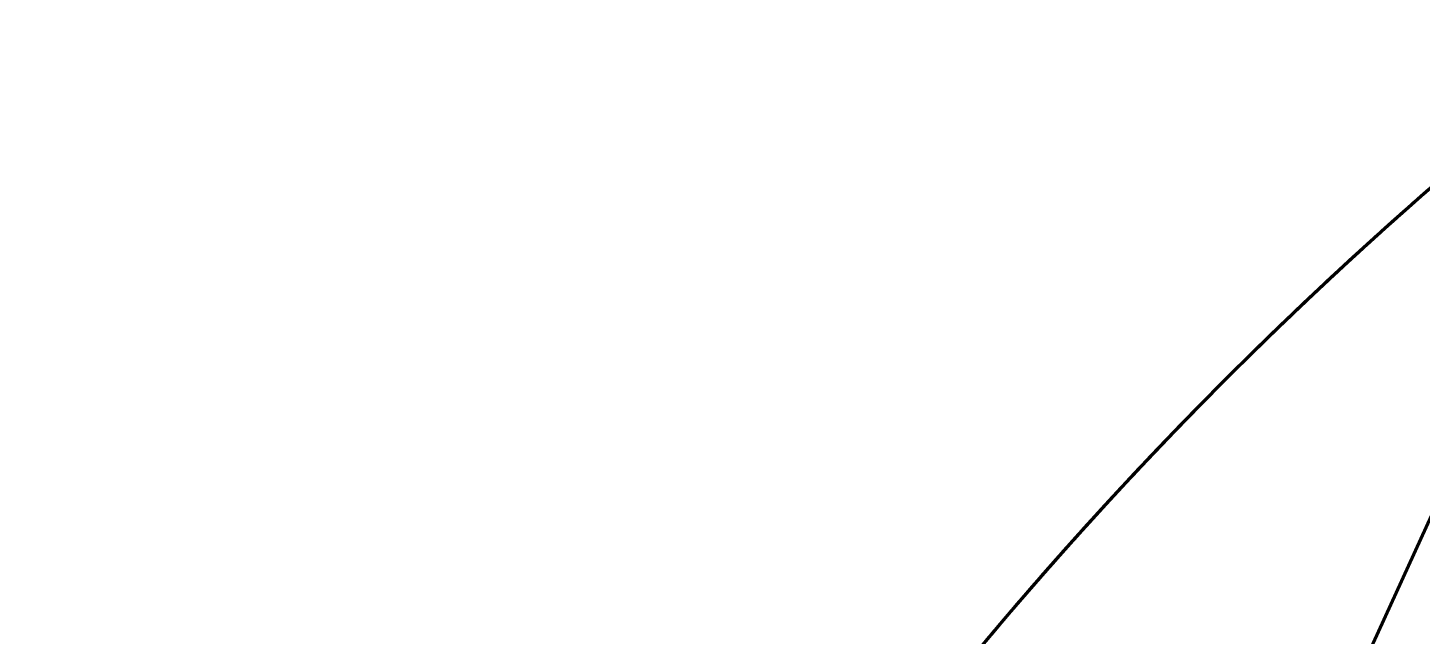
# Model space of a CAD drawing. Header units: millimetres. Extents: x 0 to 840, y 0 to 594.
# Drawn here: x 129.661 to 132.576, y 114.963 to 116.234 of the extents above; entities that cross this region are included whole.
import ezdxf

# ---------------------------------------------------------------- set-up
doc = ezdxf.new("R2010")
doc.units = ezdxf.units.MM
doc.linetypes.add('K5LT_BASIC', pattern=[0])
doc.layers.add('Системный слой', color=7, linetype='Continuous')

msp = doc.modelspace()

# ---------------------------------------------------------------- linework, layer by layer
at = {"layer": 'Системный слой', "color": 5, "linetype": 'K5LT_BASIC', "lineweight": 60, "true_color": 0x0000ff}
for p, q in [((133.04687, 116.20528), (131.38721, 112.56585)), ((132.57268, 115.88127), (132.54834, 115.85983)), ((132.48367, 115.80207), (132.45436, 115.7755)), ((132.51348, 115.82885), (132.48367, 115.80207)), ((132.39342, 115.71947), (132.36723, 115.69505)), ((132.39507, 115.721), (132.38167, 115.70854)), ((132.13586, 115.47006), (132.11317, 115.44706)), ((131.88327, 115.20378), (131.86204, 115.18033)), ((131.88327, 115.20378), (131.86211, 115.18042)), ((131.86235, 115.18067), (131.8379, 115.15345))]:
    msp.add_line(p, q, dxfattribs=at)
for points, knots in [([(136.07952, 117.73398), (136.05516, 117.72771), (135.77275, 117.65368), (135.23964, 117.48432), (134.50201, 117.17139), (133.79685, 116.79088), (133.13035, 116.34613), (132.50835, 115.84102), (131.93628, 115.27997), (131.41916, 114.66792), (130.96152, 114.0102), (130.56736, 113.31258), (130.24014, 112.58117), (129.98272, 111.82238), (129.79736, 111.04285), (129.68568, 110.2494), (129.64865, 109.44899), (129.68661, 108.64862), (129.79921, 107.85531), (129.98548, 107.07599), (130.2387, 106.33242), (130.44963, 105.85892), (130.56179, 105.63431)], [0.9944152957, 0.9944152957, 0.9944152957, 0.9944152957, 0.9944302992, 0.9945894335, 0.9947485678, 0.9949077021, 0.9950668364, 0.9952259707, 0.995385105, 0.9955442393, 0.9957033736, 0.995862508, 0.9960216423, 0.9961807766, 0.9963399109, 0.9964990452, 0.9966581795, 0.9968173138, 0.9969764481, 0.9971355824, 0.9972947167, 0.997444463, 0.997444463, 0.997444463, 0.997444463]), ([(134.7989, 117.29355), (134.74207, 117.26881), (134.44204, 117.13433), (133.91294, 116.85949), (133.23952, 116.42528), (132.80187, 116.08117), (132.58379, 115.89104), (132.56687, 115.87617)], [0.91991847438, 0.91991847438, 0.91991847438, 0.91991847438, 0.91995544239, 0.9201145767, 0.92027371101, 0.92043284532, 0.92044628114, 0.92044628114, 0.92044628114, 0.92044628114]), ([(133.67731, 116.70288), (133.58469, 116.64495), (133.2697, 116.43944), (132.89328, 116.1568), (132.61889, 115.92219), (132.54834, 115.85983)], [0.9415325509, 0.9415325509, 0.9415325509, 0.9415325509, 0.94159770847, 0.94175684278, 0.94181301004, 0.94181301004, 0.94181301004, 0.94181301004]), ([(132.91349, 116.16495), (132.70324, 115.99898), (132.29916, 115.64796), (131.80372, 115.12853), (131.52011, 114.77992), (131.4096, 114.63484)], [0.96308020286, 0.96308020286, 0.96308020286, 0.96308020286, 0.96323997454, 0.96339910885, 0.96350788952, 0.96350788952, 0.96350788952, 0.96350788952]), ([(132.91349, 116.16495), (132.78824, 116.06607), (132.64429, 115.94575), (132.50443, 115.8208), (132.48367, 115.80207)], [0.90967566348, 0.90967566348, 0.90967566348, 0.90967566348, 0.90977084659, 0.90978752489, 0.90978752489, 0.90978752489, 0.90978752489]), ([(132.91349, 116.16495), (132.88777, 116.14465), (132.76382, 116.04564), (132.64264, 115.94319), (132.54834, 115.85983)], [0.952399294972, 0.952399294972, 0.952399294972, 0.952399294972, 0.952418841502, 0.952493917912, 0.952493917912, 0.952493917912, 0.952493917912]), ([(132.86082, 116.12303), (132.77441, 116.05371), (132.64763, 115.94789), (132.524, 115.83846), (132.48367, 115.80207)], [0.738794522551, 0.738794522551, 0.738794522551, 0.738794522551, 0.738860598345, 0.738892998864, 0.738892998864, 0.738892998864, 0.738892998864]), ([(132.86082, 116.12303), (132.76413, 116.04546), (132.63759, 115.93935), (132.51421, 115.82963), (132.48367, 115.80207)], [0.824241785571, 0.824241785571, 0.824241785571, 0.824241785571, 0.82431572247, 0.82434026188, 0.82434026188, 0.82434026188, 0.82434026188]), ([(132.86082, 116.12303), (132.8033, 116.07689), (132.69817, 115.99029), (132.59514, 115.9012), (132.54834, 115.85983)], [0.931050864335, 0.931050864335, 0.931050864335, 0.931050864335, 0.931094844048, 0.931132102166, 0.931132102166, 0.931132102166, 0.931132102166]), ([(132.76167, 116.04226), (132.70504, 115.99542), (132.6337, 115.93485), (132.56338, 115.87312), (132.54834, 115.85983)], [0.557244514323, 0.557244514323, 0.557244514323, 0.557244514323, 0.557288351369, 0.55730032646, 0.55730032646, 0.55730032646, 0.55730032646]), ([(132.70808, 115.99756), (132.66554, 115.96179), (132.61217, 115.91602), (132.55937, 115.86959), (132.54834, 115.85983)], [0.375682955451, 0.375682955451, 0.375682955451, 0.375682955451, 0.375716104392, 0.375724892547, 0.375724892547, 0.375724892547, 0.375724892547]), ([(132.69855, 115.98954), (132.66523, 115.96144), (132.61499, 115.9184), (132.56525, 115.87478), (132.54834, 115.85983)], [0.108662733921, 0.108662733921, 0.108662733921, 0.108662733921, 0.108688733291, 0.10870219562, 0.10870219562, 0.10870219562, 0.10870219562]), ([(132.54834, 115.85983), (132.37149, 115.7035), (132.14662, 115.48748), (131.93405, 115.25968), (131.88327, 115.20378)], [0.92045119429, 0.92045119429, 0.92045119429, 0.92045119429, 0.92059197963, 0.92063702266, 0.92063702266, 0.92063702266, 0.92063702266]), ([(132.54834, 115.85983), (132.48625, 115.80494), (132.38895, 115.71637), (132.29372, 115.62559), (132.25877, 115.59169)], [0.792280299744, 0.792280299744, 0.792280299744, 0.792280299744, 0.792329726289, 0.792358771422, 0.792358771422, 0.792358771422, 0.792358771422]), ([(132.54834, 115.85983), (132.51988, 115.83467), (132.42538, 115.75001), (132.33279, 115.66326), (132.26888, 115.60148)], [0.717513944605, 0.717513944605, 0.717513944605, 0.717513944605, 0.717536600891, 0.71758961729, 0.71758961729, 0.71758961729, 0.71758961729]), ([(132.54834, 115.85983), (132.52388, 115.83821), (132.43357, 115.75744), (132.34498, 115.67477), (132.28121, 115.61338)], [0.899089378517, 0.899089378517, 0.899089378517, 0.899089378517, 0.899108847868, 0.89916164405, 0.89916164405, 0.89916164405, 0.89916164405]), ([(132.54834, 115.85983), (132.506, 115.8224), (132.42463, 115.74903), (132.3447, 115.6741), (132.30633, 115.63746)], [0.621385773708, 0.621385773708, 0.621385773708, 0.621385773708, 0.62141947804, 0.621451121061, 0.621451121061, 0.621451121061, 0.621451121061]), ([(132.54834, 115.85983), (132.52575, 115.83986), (132.44908, 115.77136), (132.37365, 115.70148), (132.32098, 115.65142)], [0.450491247677, 0.450491247677, 0.450491247677, 0.450491247677, 0.45050922979, 0.450552572146, 0.450552572146, 0.450552572146, 0.450552572146]), ([(132.54834, 115.85983), (132.52975, 115.8434), (132.45501, 115.77675), (132.38145, 115.70878), (132.32679, 115.65694)], [0.632066681589, 0.632066681589, 0.632066681589, 0.632066681589, 0.632081476767, 0.632126412582, 0.632126412582, 0.632126412582, 0.632126412582]), ([(132.54834, 115.85983), (132.53562, 115.84859), (132.46372, 115.78464), (132.3929, 115.71949), (132.33533, 115.66502)], [0.365043984662, 0.365043984662, 0.365043984662, 0.365043984662, 0.365054105665, 0.365101378027, 0.365101378027, 0.365101378027, 0.365101378027]), ([(132.54834, 115.85983), (132.53963, 115.85213), (132.48471, 115.80338), (132.43042, 115.75393), (132.38519, 115.71182)], [0.546619418575, 0.546619418575, 0.546619418575, 0.546619418575, 0.546626352642, 0.546663215858, 0.546663215858, 0.546663215858, 0.546663215858]), ([(132.54834, 115.85983), (132.53375, 115.84694), (132.48263, 115.80143), (132.43206, 115.75532), (132.39615, 115.72201)], [0.813642115502, 0.813642115502, 0.813642115502, 0.813642115502, 0.813653723743, 0.813682937358, 0.813682937358, 0.813682937358, 0.813682937358]), ([(132.54022, 115.85265), (132.50863, 115.82465), (132.2789, 115.61799), (131.87186, 115.20982), (131.36158, 114.59204), (130.91129, 113.92927), (130.52492, 113.22732), (130.27216, 112.64507), (130.1479, 112.29943), (130.11559, 112.20432)], [0.98453879518, 0.98453879518, 0.98453879518, 0.98453879518, 0.98456397199, 0.9847231063, 0.98488224061, 0.98504137492, 0.98520050923, 0.98535964354, 0.985419558, 0.985419558, 0.985419558, 0.985419558]), ([(132.53143, 115.84484), (132.47911, 115.79835), (132.2974, 115.63282), (132.12293, 115.45955), (132.00208, 115.33189)], [0.9738602244, 0.9738602244, 0.9738602244, 0.9738602244, 0.97390197327, 0.97400682338, 0.97400682338, 0.97400682338, 0.97400682338]), ([(132.54239, 115.85457), (132.50607, 115.8224), (132.41114, 115.73687), (132.31814, 115.64923), (132.26123, 115.59407)], [0.80296278585, 0.80296278585, 0.80296278585, 0.80296278585, 0.802991725016, 0.803038997955, 0.803038997955, 0.803038997955, 0.803038997955]), ([(132.48367, 115.80207), (132.37695, 115.70579), (132.11734, 115.45941), (131.8736, 115.19712), (131.73386, 115.03494)], [0.94183024852, 0.94183024852, 0.94183024852, 0.94183024852, 0.94191597708, 0.94204366495, 0.94204366495, 0.94204366495, 0.94204366495]), ([(132.48367, 115.80207), (132.35924, 115.6898), (132.12637, 115.46694), (131.90648, 115.2313), (131.80412, 115.11545)], [0.66412664372, 0.66412664372, 0.66412664372, 0.66412664372, 0.66422660726, 0.66431881586, 0.66431881586, 0.66431881586, 0.66431881586]), ([(132.48367, 115.80207), (132.3632, 115.69338), (132.13206, 115.47259), (131.91367, 115.2392), (131.80943, 115.12145)], [0.84570207763, 0.84570207763, 0.84570207763, 0.84570207763, 0.84579885423, 0.84589265629, 0.84589265629, 0.84589265629, 0.84589265629]), ([(132.48367, 115.80207), (132.45127, 115.77284), (132.24286, 115.5819), (132.044, 115.38068), (131.88327, 115.20378)], [0.07667671046, 0.07667671046, 0.07667671046, 0.07667671046, 0.07670273711, 0.07684530035, 0.07684530035, 0.07684530035, 0.07684530035]), ([(132.48367, 115.80207), (132.36109, 115.69147), (132.15671, 115.49605), (131.96232, 115.29078), (131.88327, 115.20378)], [0.21552851288, 0.21552851288, 0.21552851288, 0.21552851288, 0.21562698918, 0.21569710276, 0.21569710276, 0.21569710276, 0.21569710276]), ([(132.48367, 115.80207), (132.40816, 115.73395), (132.20168, 115.54086), (132.00496, 115.33771), (131.88327, 115.20378)], [0.23689032862, 0.23689032862, 0.23689032862, 0.23689032862, 0.23695098663, 0.2370589185, 0.2370589185, 0.2370589185, 0.2370589185]), ([(132.48367, 115.80207), (132.44942, 115.77117), (132.24109, 115.58013), (132.04233, 115.37883), (131.88327, 115.20378)], [0.5252748413, 0.5252748413, 0.5252748413, 0.5252748413, 0.52530235519, 0.52544343119, 0.52544343119, 0.52544343119, 0.52544343119]), ([(132.48367, 115.80207), (132.3238, 115.65783), (132.13719, 115.47622), (131.95918, 115.28641), (131.92874, 115.25344)], [0.10871943411, 0.10871943411, 0.10871943411, 0.10871943411, 0.1088478676, 0.10887463787, 0.10887463787, 0.10887463787, 0.10887463787]), ([(132.48367, 115.80207), (132.37299, 115.70221), (132.22962, 115.56589), (132.0911, 115.42472), (132.0573, 115.38967)], [0.76025481461, 0.76025481461, 0.76025481461, 0.76025481461, 0.76034373011, 0.76037277524, 0.76037277524, 0.76037277524, 0.76037277524]), ([(132.48367, 115.80207), (132.38674, 115.71462), (132.24976, 115.58523), (132.11717, 115.4514), (132.07689, 115.40992)], [0.8563829855, 0.8563829855, 0.8563829855, 0.8563829855, 0.85646085296, 0.85649534558, 0.85649534558, 0.85649534558, 0.85649534558]), ([(132.48367, 115.80207), (132.40234, 115.7287), (132.26655, 115.60137), (132.13501, 115.46968), (132.08161, 115.41478)], [0.50391302555, 0.50391302555, 0.50391302555, 0.50391302555, 0.50397835773, 0.50402403714, 0.50402403714, 0.50402403714, 0.50402403714]), ([(132.48367, 115.80207), (132.39256, 115.71987), (132.25822, 115.59332), (132.12807, 115.4625), (132.08496, 115.41822)], [0.58936028857, 0.58936028857, 0.58936028857, 0.58936028857, 0.58943348186, 0.58947034538, 0.58947034538, 0.58947034538, 0.58947034538]), ([(132.48367, 115.80207), (132.42588, 115.74994), (132.30584, 115.63862), (132.18904, 115.52389), (132.12869, 115.46281)], [0.514593933424, 0.514593933424, 0.514593933424, 0.514593933424, 0.514640356461, 0.514691574014, 0.514691574014, 0.514691574014, 0.514691574014]), ([(132.48367, 115.80207), (132.39653, 115.72345), (132.27726, 115.6113), (132.16128, 115.4958), (132.12874, 115.46286)], [0.770935722482, 0.770935722482, 0.770935722482, 0.770935722482, 0.771005728835, 0.771033348977, 0.771033348977, 0.771033348977, 0.771033348977]), ([(132.48367, 115.80207), (132.42985, 115.75351), (132.34733, 115.67714), (132.26635, 115.59916), (132.23778, 115.57126)], [0.696169367335, 0.696169367335, 0.696169367335, 0.696169367335, 0.696212603437, 0.696236423235, 0.696236423235, 0.696236423235, 0.696236423235]), ([(132.48367, 115.80207), (132.42773, 115.75161), (132.34633, 115.67619), (132.26642, 115.59921), (132.24092, 115.57433)], [0.065995802599, 0.065995802599, 0.065995802599, 0.065995802599, 0.066040738384, 0.066061984615, 0.066061984615, 0.066061984615, 0.066061984615]), ([(132.48367, 115.80207), (132.43963, 115.76234), (132.35907, 115.68812), (132.27995, 115.61237), (132.24398, 115.57732)], [0.610722104318, 0.610722104318, 0.610722104318, 0.610722104318, 0.610757479313, 0.610787436525, 0.610787436525, 0.610787436525, 0.610787436525]), ([(132.48367, 115.80207), (132.47481, 115.79408), (132.40129, 115.72747), (132.32894, 115.65959), (132.26622, 115.59891)], [0.087357618344, 0.087357618344, 0.087357618344, 0.087357618344, 0.087364735837, 0.087416788745, 0.087416788745, 0.087416788745, 0.087416788745]), ([(132.48367, 115.80207), (132.46899, 115.78883), (132.40562, 115.73126), (132.34312, 115.67274), (132.29558, 115.62718)], [0.354380315271, 0.354380315271, 0.354380315271, 0.354380315271, 0.354392106939, 0.354431381632, 0.354431381632, 0.354431381632, 0.354431381632]), ([(132.48367, 115.80207), (132.46502, 115.78525), (132.40641, 115.7319), (132.34855, 115.67774), (132.30937, 115.64036)], [0.172804881358, 0.172804881358, 0.172804881358, 0.172804881358, 0.172819859962, 0.172852154247, 0.172852154247, 0.172852154247, 0.172852154247]), ([(132.48367, 115.80207), (132.45524, 115.77642), (132.40111, 115.72692), (132.34762, 115.67673), (132.32221, 115.65259)], [0.258252144373, 0.258252144373, 0.258252144373, 0.258252144373, 0.258274984087, 0.258295892422, 0.258295892422, 0.258295892422, 0.258295892422]), ([(132.47231, 115.79181), (132.34606, 115.67748), (132.197, 115.53419), (132.0533, 115.38564), (132.0282, 115.35936)], [0.93115238345, 0.93115238345, 0.93115238345, 0.93115238345, 0.93125397836, 0.93127565568, 0.93127565568, 0.93127565568, 0.93127565568]), ([(132.45161, 115.773), (132.39896, 115.72501), (132.26674, 115.60144), (132.13851, 115.47373), (132.06228, 115.39483)], [0.78162523506, 0.78162523506, 0.78162523506, 0.78162523506, 0.78166772756, 0.78173316604, 0.78173316604, 0.78173316604, 0.78173316604]), ([(132.48089, 115.79956), (132.38096, 115.70932), (132.25679, 115.59175), (132.13623, 115.47054), (132.11079, 115.44464)], [0.674808296, 0.674808296, 0.674808296, 0.674808296, 0.67488860598, 0.67491026323, 0.67491026323, 0.67491026323, 0.67491026323]), ([(132.47646, 115.79556), (132.41717, 115.74195), (132.3221, 115.65352), (132.22907, 115.56295), (132.19363, 115.52784)], [0.333020430903, 0.333020430903, 0.333020430903, 0.333020430903, 0.333068109485, 0.333097867554, 0.333097867554, 0.333097867554, 0.333097867554]), ([(132.44017, 115.76255), (132.37196, 115.70016), (132.11084, 115.4534), (131.81397, 115.13513), (131.5959, 114.87123), (131.54858, 114.81238)], [0.95252284121, 0.95252284121, 0.95252284121, 0.95252284121, 0.95257797581, 0.95273711012, 0.95278215215, 0.95278215215, 0.95278215215, 0.95278215215]), ([(132.4311, 115.75425), (132.37178, 115.69983), (132.24976, 115.58466), (132.13117, 115.46595), (132.07045, 115.40328)], [0.68550258819, 0.68550258819, 0.68550258819, 0.68550258819, 0.68555060471, 0.68560265844, 0.68560265844, 0.68560265844, 0.68560265844]), ([(132.28737, 115.6193), (132.13955, 115.47727), (131.94712, 115.27859), (131.76465, 115.07093), (131.71819, 115.0167)], [0.62145634194, 0.62145634194, 0.62145634194, 0.62145634194, 0.62157861235, 0.6216212111, 0.6216212111, 0.6216212111, 0.6216212111]), ([(132.29, 115.62182), (132.14304, 115.48074), (131.95895, 115.29092), (131.78396, 115.09288), (131.74435, 115.04709)], [0.17285748589, 0.17285748589, 0.17285748589, 0.17285748589, 0.17297899427, 0.17301510738, 0.17301510738, 0.17301510738, 0.17301510738]), ([(132.27236, 115.60485), (132.16218, 115.49846), (131.98659, 115.31957), (131.81908, 115.13317), (131.75522, 115.05963)], [0.54669412817, 0.54669412817, 0.54669412817, 0.54669412817, 0.54678548695, 0.54684358414, 0.54684358414, 0.54684358414, 0.54684358414]), ([(132.27383, 115.60626), (132.14801, 115.48483), (132.01745, 115.35086), (131.89141, 115.21275), (131.88327, 115.20378)], [0.89916368302, 0.89916368302, 0.89916368302, 0.89916368302, 0.89926798218, 0.8992752069, 0.8992752069, 0.8992752069, 0.8992752069]), ([(132.28927, 115.62112), (132.25305, 115.58635), (132.1787, 115.51369), (132.10569, 115.43968), (132.06831, 115.40107)], [0.044686791998, 0.044686791998, 0.044686791998, 0.044686791998, 0.04471674093, 0.044748796794, 0.044748796794, 0.044748796794, 0.044748796794]), ([(132.2733, 115.60575), (132.24633, 115.57972), (132.18465, 115.51939), (132.12388, 115.45814), (132.08981, 115.4232)], [0.226266633209, 0.226266633209, 0.226266633209, 0.226266633209, 0.226288987906, 0.226318095237, 0.226318095237, 0.226318095237, 0.226318095237]), ([(132.25237, 115.58548), (132.2041, 115.53857), (132.07861, 115.4137), (131.95705, 115.28498), (131.88327, 115.20378)], [0.48261421497, 0.48261421497, 0.48261421497, 0.48261421497, 0.48265436028, 0.48271979969, 0.48271979969, 0.48271979969, 0.48271979969]), ([(132.26123, 115.59407), (132.20431, 115.53892), (132.10908, 115.44404), (132.01613, 115.34695), (131.97837, 115.30674)], [0.749634458551, 0.749634458551, 0.749634458551, 0.749634458551, 0.749681731381, 0.749714629807, 0.749714629807, 0.749714629807, 0.749714629807]), ([(132.24973, 115.58291), (132.18525, 115.5202), (132.10246, 115.43709), (132.02141, 115.35231), (132.00261, 115.33245)], [0.204911343754, 0.204911343754, 0.204911343754, 0.204911343754, 0.204964990452, 0.204981303088, 0.204981303088, 0.204981303088, 0.204981303088]), ([(132.24092, 115.57433), (132.21542, 115.54946), (132.14408, 115.479), (132.07399, 115.40728), (132.02933, 115.36054)], [0.311722865774, 0.311722865774, 0.311722865774, 0.311722865774, 0.311744112031, 0.311782674039, 0.311782674039, 0.311782674039, 0.311782674039]), ([(132.24398, 115.57732), (132.20801, 115.54227), (132.1414, 115.47619), (132.07588, 115.40904), (132.04568, 115.3776)], [0.397169278963, 0.397169278963, 0.397169278963, 0.397169278963, 0.397199236156, 0.397225239409, 0.397225239409, 0.397225239409, 0.397225239409]), ([(132.22107, 115.5549), (132.18523, 115.51971), (132.12238, 115.45691), (132.06052, 115.39314), (132.03382, 115.36523)], [0.034024785011, 0.034024785011, 0.034024785011, 0.034024785011, 0.034054742203, 0.034077777612, 0.034077777612, 0.034077777612, 0.034077777612]), ([(132.2043, 115.53839), (132.16299, 115.49761), (132.01971, 115.35324), (131.88163, 115.20382), (131.78575, 115.0946)], [0.5680748565, 0.5680748565, 0.5680748565, 0.5680748565, 0.5681094844, 0.56819616898, 0.56819616898, 0.56819616898, 0.56819616898]), ([(132.17624, 115.51056), (132.12577, 115.46028), (132.06173, 115.39485), (131.99874, 115.3284), (131.98482, 115.3136)], [0.738977240345, 0.738977240345, 0.738977240345, 0.738977240345, 0.739019732654, 0.739031849455, 0.739031849455, 0.739031849455, 0.739031849455]), ([(132.18457, 115.51885), (132.13682, 115.4714), (132.0731, 115.40657), (132.01043, 115.34074), (131.99425, 115.3236)], [0.471952206488, 0.471952206488, 0.471952206488, 0.471952206488, 0.471992361553, 0.472006420005, 0.472006420005, 0.472006420005, 0.472006420005]), ([(132.19595, 115.53014), (132.15191, 115.48654), (132.08856, 115.42245), (132.02624, 115.35738), (132.0069, 115.33697)], [0.835099886729, 0.835099886729, 0.835099886729, 0.835099886729, 0.835136855506, 0.835153629378, 0.835153629378, 0.835153629378, 0.835153629378]), ([(132.16225, 115.49659), (132.10725, 115.44153), (132.03729, 115.36956), (131.96862, 115.29638), (131.95327, 115.27989)], [0.824428433733, 0.824428433733, 0.824428433733, 0.824428433733, 0.824474856779, 0.824488292575, 0.824488292575, 0.824488292575, 0.824488292575]), ([(132.15657, 115.4909), (132.11458, 115.44878), (132.06312, 115.39609), (132.01235, 115.34274), (132.00261, 115.33245)], [0.290384638799, 0.290384638799, 0.290384638799, 0.290384638799, 0.290420114577, 0.290428566101, 0.290428566101, 0.290428566101, 0.290428566101]), ([(132.14265, 115.47691), (132.0813, 115.41509), (131.95924, 115.2883), (131.84116, 115.15779), (131.78256, 115.09096)], [0.72830578684, 0.72830578684, 0.72830578684, 0.72830578684, 0.72835773393, 0.72841075031, 0.72841075031, 0.72841075031, 0.72841075031]), ([(132.08981, 115.4232), (132.05574, 115.38826), (131.94791, 115.27577), (131.84318, 115.16035), (131.77275, 115.07976)], [0.642873502428, 0.642873502428, 0.642873502428, 0.642873502428, 0.642902609803, 0.642966446226, 0.642966446226, 0.642966446226, 0.642966446226]), ([(132.09803, 115.43161), (132.06665, 115.39952), (132.00091, 115.33123), (131.93632, 115.26185), (131.90264, 115.22503)], [0.375848468427, 0.375848468427, 0.375848468427, 0.375848468427, 0.375875238702, 0.375905004218, 0.375905004218, 0.375905004218, 0.375905004218]), ([(132.06231, 115.39486), (132.01923, 115.35028), (131.94935, 115.27636), (131.88081, 115.20121), (131.85425, 115.17168)], [0.813775880175, 0.813775880175, 0.813775880175, 0.813775880175, 0.813812858052, 0.813836547648, 0.813836547648, 0.813836547648, 0.813836547648]), ([(132.01569, 115.34623), (131.99556, 115.32507), (131.91055, 115.23476), (131.82752, 115.14262), (131.76523, 115.07114)], [0.098168446437, 0.098168446437, 0.098168446437, 0.098168446437, 0.098185868874, 0.098242419718, 0.098242419718, 0.098242419718, 0.098242419718]), ([(132.02534, 115.35636), (132.00761, 115.33778), (131.9437, 115.2702), (131.88091, 115.20158), (131.83604, 115.15138)], [0.909914664053, 0.909914664053, 0.909914664053, 0.909914664053, 0.909929980904, 0.909970141649, 0.909970141649, 0.909970141649, 0.909970141649]), ([(132.03129, 115.3626), (132.01501, 115.34556), (131.96521, 115.29305), (131.91609, 115.2399), (131.88327, 115.20378)], [0.012716687966, 0.012716687966, 0.012716687966, 0.012716687966, 0.012730744749, 0.0127598531, 0.0127598531, 0.0127598531, 0.0127598531]), ([(131.9577, 115.28465), (131.92106, 115.24535), (131.83545, 115.15178), (131.75194, 115.05633), (131.70453, 115.00071)], [0.439974316458, 0.439974316458, 0.439974316458, 0.439974316458, 0.440006365373, 0.44004995826, 0.44004995826, 0.44004995826, 0.44004995826]), ([(131.96401, 115.29141), (131.94152, 115.26734), (131.87067, 115.19063), (131.80123, 115.11264), (131.75439, 115.05867)], [0.717676082002, 0.717676082002, 0.717676082002, 0.717676082002, 0.717695735201, 0.71773836185, 0.71773836185, 0.71773836185, 0.71773836185]), ([(131.97204, 115.29999), (131.95219, 115.27881), (131.89381, 115.21587), (131.83639, 115.15205), (131.79881, 115.10944)], [0.450651048398, 0.450651048398, 0.450651048398, 0.450651048398, 0.4506683641, 0.450702251863, 0.450702251863, 0.450702251863, 0.450702251863]), ([(131.96723, 115.29486), (131.95265, 115.27927), (131.90129, 115.22395), (131.85065, 115.16794), (131.81472, 115.12743)], [0.63222788131, 0.63222788131, 0.63222788131, 0.63222788131, 0.632240611076, 0.632272911139, 0.632272911139, 0.632272911139, 0.632272911139]), ([(131.97235, 115.30032), (131.95775, 115.28475), (131.91192, 115.23546), (131.86666, 115.18564), (131.83604, 115.15138)], [0.183628263262, 0.183628263262, 0.183628263262, 0.183628263262, 0.183640992998, 0.183668406001, 0.183668406001, 0.183668406001, 0.183668406001]), ([(131.92414, 115.24845), (131.89719, 115.21921), (131.82601, 115.14089), (131.75629, 115.06125), (131.71336, 115.01105)], [0.888582261663, 0.888582261663, 0.888582261663, 0.888582261663, 0.88860598345, 0.888645385495, 0.888645385495, 0.888645385495, 0.888645385495]), ([(131.93151, 115.25644), (131.91633, 115.24), (131.86991, 115.18937), (131.82411, 115.13819), (131.79351, 115.10343)], [0.536110140976, 0.536110140976, 0.536110140976, 0.536110140976, 0.536123488224, 0.536151108347, 0.536151108347, 0.536151108347, 0.536151108347]), ([(131.90995, 115.23301), (131.87888, 115.19914), (131.66934, 114.96694), (131.35963, 114.58337), (131.10705, 114.21491), (131.01017, 114.06356)], [0.97403369439, 0.97403369439, 0.97403369439, 0.97403369439, 0.97406110757, 0.97422024188, 0.97432742861, 0.97432742861, 0.97432742861, 0.97432742861]), ([(131.89947, 115.22156), (131.85585, 115.17384), (131.76595, 115.07318), (131.67845, 114.97042), (131.63354, 114.91634)], [0.696333175795, 0.696333175795, 0.696333175795, 0.696333175795, 0.696371737747, 0.696413670035, 0.696413670035, 0.696413670035, 0.696413670035]), ([(131.91824, 115.24204), (131.88074, 115.20127), (131.80201, 115.11398), (131.72509, 115.02509), (131.68493, 114.97764)], [0.792455822733, 0.792455822733, 0.792455822733, 0.792455822733, 0.792488860598, 0.79252593552, 0.79252593552, 0.79252593552, 0.79252593552]), ([(131.88327, 115.20378), (131.815, 115.12865), (131.57216, 114.85165), (131.29591, 114.49212), (131.09937, 114.20078), (131.05311, 114.12996)], [0.77110431236, 0.77110431236, 0.77110431236, 0.77110431236, 0.77116486314, 0.77132399745, 0.77137445731, 0.77137445731, 0.77137445731, 0.77137445731]), ([(131.88327, 115.20378), (131.82746, 115.14236), (131.59599, 114.88006), (131.32311, 114.52964), (131.11992, 114.2316), (131.06834, 114.15319)], [0.86723248326, 0.86723248326, 0.86723248326, 0.86723248326, 0.867281986, 0.86744112031, 0.86749710496, 0.86749710496, 0.86749710496, 0.86749710496]), ([(131.88327, 115.20378), (131.69954, 115.00159), (131.47831, 114.73335), (131.27405, 114.45243), (131.23126, 114.39195)], [0.803147036, 0.803147036, 0.803147036, 0.803147036, 0.80330999363, 0.80335418587, 0.80335418587, 0.80335418587, 0.80335418587]), ([(131.88327, 115.20378), (131.84159, 115.15792), (131.72751, 115.02959), (131.61734, 114.89788), (131.54858, 114.81238)], [0.51476252331, 0.51476252331, 0.51476252331, 0.51476252331, 0.51479949077, 0.51486492918, 0.51486492918, 0.51486492918, 0.51486492918]), ([(131.88327, 115.20378), (131.83632, 115.15212), (131.72241, 115.02364), (131.61242, 114.89177), (131.54858, 114.81238)], [0.78178522024, 0.78178522024, 0.78178522024, 0.78178522024, 0.78182686187, 0.78188762611, 0.78188762611, 0.78188762611, 0.78188762611]), ([(131.88327, 115.20378), (131.84327, 115.15976), (131.75896, 115.06502), (131.67679, 114.96842), (131.63378, 114.91663)], [0.066164392467, 0.066164392467, 0.066164392467, 0.066164392467, 0.066199872693, 0.066240030504, 0.066240030504, 0.066240030504, 0.066240030504]), ([(131.88327, 115.20378), (131.85045, 115.16767), (131.7801, 115.0889), (131.71121, 115.00883), (131.67459, 114.9654)], [0.429315260291, 0.429315260291, 0.429315260291, 0.429315260291, 0.429344366646, 0.42937825441, 0.42937825441, 0.42937825441, 0.42937825441]), ([(131.88327, 115.20378), (131.85404, 115.17162), (131.7854, 115.09491), (131.71815, 115.01697), (131.67976, 114.97152)], [0.610890694203, 0.610890694203, 0.610890694203, 0.610890694203, 0.610916613622, 0.610952094862, 0.610952094862, 0.610952094862, 0.610952094862]), ([(131.89071, 115.21197), (131.85369, 115.17133), (131.78881, 115.09872), (131.72518, 115.02501), (131.69772, 114.99272)], [0.877911191802, 0.877911191802, 0.877911191802, 0.877911191802, 0.877943984723, 0.877969267797, 0.877969267797, 0.877969267797, 0.877969267797]), ([(131.88327, 115.20378), (131.8665, 115.18533), (131.8129, 115.12583), (131.76015, 115.06557), (131.72422, 115.02373)], [0.707018865101, 0.707018865101, 0.707018865101, 0.707018865101, 0.707033736474, 0.707066632659, 0.707066632659, 0.707066632659, 0.707066632659]), ([(131.88327, 115.20378), (131.85931, 115.17742), (131.81978, 115.13337), (131.78071, 115.08891), (131.76523, 115.07114)], [0.343867997275, 0.343867997275, 0.343867997275, 0.343867997275, 0.343889242521, 0.343903300891, 0.343903300891, 0.343903300891, 0.343903300891]), ([(131.89406, 115.21564), (131.87534, 115.19511), (131.83797, 115.15374), (131.801, 115.11199), (131.78256, 115.09096)], [0.2584175464, 0.2584175464, 0.2584175464, 0.2584175464, 0.258434118396, 0.258450803718, 0.258450803718, 0.258450803718, 0.258450803718]), ([(131.76991, 115.0765), (131.7473, 115.05061), (131.67229, 114.96361), (131.59903, 114.87512), (131.54858, 114.81238)], [0.055517373391, 0.055517373391, 0.055517373391, 0.055517373391, 0.055537873966, 0.055585890464, 0.055585890464, 0.055585890464, 0.055585890464]), ([(131.71576, 115.01386), (131.67545, 114.96677), (131.46437, 114.71468), (131.23084, 114.40063), (131.05009, 114.12576), (131.01651, 114.07345)], [0.84592101966, 0.84592101966, 0.84592101966, 0.84592101966, 0.84595798854, 0.84611712285, 0.84615419679, 0.84615419679, 0.84615419679, 0.84615419679]), ([(131.71336, 115.01105), (131.6704, 114.96082), (131.61524, 114.89479), (131.56108, 114.82793), (131.54858, 114.81238)], [0.664346320055, 0.664346320055, 0.664346320055, 0.664346320055, 0.664385741566, 0.664397639458, 0.664397639458, 0.664397639458, 0.664397639458]), ([(131.69252, 114.98659), (131.66521, 114.95442), (131.61689, 114.89662), (131.56934, 114.8382), (131.54858, 114.81238)], [0.578905445426, 0.578905445426, 0.578905445426, 0.578905445426, 0.578930617441, 0.578950376444, 0.578950376444, 0.578950376444, 0.578950376444]), ([(131.6812, 114.97323), (131.66462, 114.95362), (131.47683, 114.72939), (131.13982, 114.28229), (130.80467, 113.73843), (130.63082, 113.41023), (130.58359, 113.31697)], [0.94205979422, 0.94205979422, 0.94205979422, 0.94205979422, 0.94207511139, 0.9422342457, 0.94239338001, 0.94245573552, 0.94245573552, 0.94245573552, 0.94245573552])]:
    msp.add_open_spline(points, degree=3, knots=knots, dxfattribs=at)
for points in [[(132.54834, 115.85983), (132.48718, 115.80577), (132.42681, 115.75083), (132.36723, 115.69505)], [(132.54834, 115.85983), (132.52668, 115.84068), (132.50513, 115.82143), (132.48367, 115.80207)], [(132.54834, 115.85983), (132.52668, 115.84068), (132.50513, 115.82143), (132.48367, 115.80207)], [(132.54834, 115.85983), (132.52668, 115.84068), (132.50513, 115.82143), (132.48367, 115.80207)], [(132.54834, 115.85983), (132.52668, 115.84068), (132.50513, 115.82143), (132.48367, 115.80207)], [(132.54834, 115.85983), (132.52882, 115.84257), (132.50938, 115.82523), (132.49002, 115.8078)], [(132.54049, 115.85289), (132.52148, 115.83603), (132.50253, 115.81909), (132.48367, 115.80207)], [(132.54022, 115.85265), (132.5213, 115.83587), (132.50244, 115.81901), (132.48367, 115.80207)], [(132.53143, 115.84484), (132.51546, 115.83065), (132.49954, 115.81639), (132.48367, 115.80207)], [(132.48367, 115.80207), (132.41245, 115.73782), (132.34232, 115.67236), (132.2733, 115.60575)], [(132.48367, 115.80207), (132.4142, 115.7394), (132.34576, 115.67558), (132.27839, 115.61066)], [(132.48367, 115.80207), (132.43077, 115.75435), (132.37848, 115.70597), (132.32679, 115.65694)], [(132.48367, 115.80207), (132.44254, 115.76497), (132.40178, 115.72746), (132.36138, 115.68957)], [(132.48367, 115.80207), (132.44347, 115.7658), (132.40361, 115.72915), (132.36411, 115.69213)], [(132.48367, 115.80207), (132.45061, 115.77225), (132.41778, 115.74216), (132.38519, 115.71182)], [(132.48367, 115.80207), (132.45395, 115.77526), (132.42441, 115.74823), (132.39507, 115.721)], [(132.48367, 115.80207), (132.45431, 115.77559), (132.42514, 115.7489), (132.39615, 115.72201)], [(132.46734, 115.7873), (132.43175, 115.75502), (132.39643, 115.72244), (132.36138, 115.68957)], [(132.45436, 115.7755), (132.43056, 115.75383), (132.40688, 115.73203), (132.38333, 115.71009)], [(132.45161, 115.773), (132.42909, 115.75247), (132.40668, 115.73183), (132.38438, 115.71106)], [(132.47484, 115.7941), (132.45754, 115.77844), (132.4403, 115.76271), (132.42312, 115.74691)], [(132.20963, 115.54366), (132.17655, 115.51105), (132.14373, 115.47817), (132.11117, 115.44503)], [(132.2052, 115.53928), (132.18119, 115.51559), (132.15733, 115.49176), (132.13361, 115.46778)], [(132.18692, 115.52118), (132.14304, 115.47762), (132.09963, 115.43357), (132.05671, 115.38906)], [(132.17619, 115.51051), (132.15358, 115.48799), (132.13111, 115.46534), (132.10876, 115.44256)], [(132.1501, 115.48441), (132.09737, 115.4314), (132.04533, 115.37771), (131.99401, 115.32335)], [(132.15342, 115.48774), (132.13107, 115.4653), (132.10885, 115.44274), (132.08675, 115.42006)], [(132.15357, 115.48789), (132.13309, 115.46733), (132.1127, 115.44665), (132.09243, 115.42588)], [(132.16687, 115.50121), (132.1447, 115.47905), (132.12265, 115.45677), (132.10072, 115.43437)], [(132.11317, 115.44706), (132.09342, 115.42696), (132.07377, 115.40677), (132.05422, 115.38648)], [(131.94507, 115.27108), (131.92435, 115.24876), (131.90375, 115.22633), (131.88327, 115.20378)], [(131.93, 115.2548), (131.91435, 115.23786), (131.89878, 115.22085), (131.88327, 115.20378)], [(131.88327, 115.20378), (131.82997, 115.14513), (131.77749, 115.08573), (131.72584, 115.02562)], [(131.88327, 115.20378), (131.838, 115.15396), (131.79331, 115.1036), (131.74923, 115.05272)], [(131.88327, 115.20378), (131.84297, 115.15944), (131.80315, 115.11467), (131.76379, 115.06949)], [(131.88327, 115.20378), (131.84506, 115.16174), (131.80728, 115.11931), (131.76991, 115.07651)], [(131.89071, 115.21197), (131.85006, 115.16734), (131.80988, 115.12229), (131.77018, 115.07681)], [(131.88327, 115.20378), (131.84659, 115.16341), (131.81029, 115.12269), (131.77439, 115.08163)], [(131.88327, 115.20378), (131.84866, 115.16569), (131.81439, 115.12729), (131.78047, 115.08858)], [(131.88327, 115.20378), (131.85225, 115.16965), (131.82151, 115.13526), (131.79104, 115.10062)], [(131.88327, 115.20378), (131.85488, 115.17255), (131.82673, 115.1411), (131.79881, 115.10944)], [(131.88327, 115.20378), (131.85488, 115.17255), (131.82673, 115.1411), (131.79881, 115.10944)], [(131.88327, 115.20378), (131.85488, 115.17255), (131.82673, 115.1411), (131.79881, 115.10944)], [(131.88327, 115.20378), (131.85754, 115.17548), (131.83201, 115.14699), (131.80667, 115.11834)], [(131.8963, 115.21809), (131.86629, 115.18522), (131.83654, 115.15211), (131.80705, 115.11877)], [(131.88327, 115.20378), (131.85767, 115.17562), (131.83227, 115.14728), (131.80705, 115.11877)], [(131.88327, 115.20378), (131.85848, 115.1765), (131.83386, 115.14906), (131.80943, 115.12145)], [(131.88327, 115.20378), (131.85931, 115.17742), (131.83552, 115.1509), (131.81189, 115.12424)], [(131.88327, 115.20378), (131.86027, 115.17847), (131.83742, 115.15302), (131.81472, 115.12743)], [(131.88327, 115.20378), (131.86271, 115.18116), (131.84227, 115.15842), (131.82195, 115.13557)], [(131.88327, 115.20378), (131.8647, 115.18336), (131.84624, 115.16284), (131.82787, 115.14223)], [(131.88327, 115.20378), (131.86533, 115.18405), (131.84749, 115.16422), (131.82974, 115.14432)], [(131.88327, 115.20378), (131.86577, 115.18453), (131.84837, 115.1652), (131.83105, 115.14579)], [(131.85675, 115.17446), (131.83733, 115.15289), (131.81801, 115.13121), (131.79881, 115.10944)], [(131.68493, 114.97764), (131.67044, 114.96051), (131.65601, 114.94333), (131.64164, 114.92609)]]:
    msp.add_open_spline(points, degree=3, dxfattribs=at)

doc.saveas('drawing.dxf')
